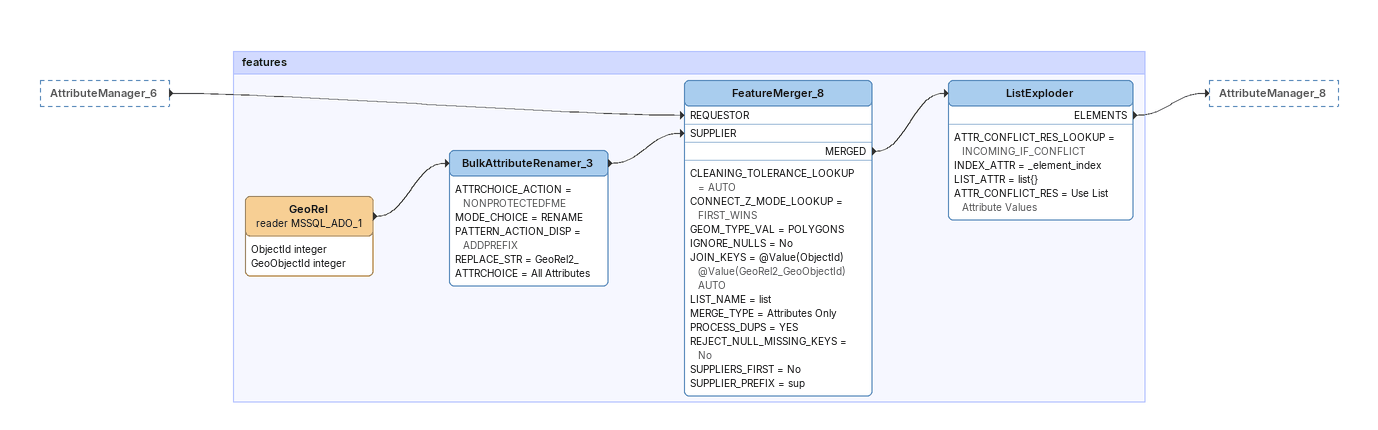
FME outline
AttributeManager_6 [outside]
    -> FeatureMerger_8 [REQUESTOR]

Bookmark: features
GeoRel (reader MSSQL_ADO_1)
    attributes: ObjectId integer, GeoObjectId integer
    -> BulkAttributeRenamer_3
BulkAttributeRenamer_3
    ATTRCHOICE_ACTION = NONPROTECTEDFME
    MODE_CHOICE = RENAME
    PATTERN_ACTION_DISP = ADDPREFIX
    REPLACE_STR = GeoRel2_
    ATTRCHOICE = All Attributes
    -> FeatureMerger_8 [SUPPLIER]
FeatureMerger_8
    CLEANING_TOLERANCE_LOOKUP = AUTO
    CONNECT_Z_MODE_LOOKUP = FIRST_WINS
    GEOM_TYPE_VAL = POLYGONS
    IGNORE_NULLS = No
    JOIN_KEYS = @Value(ObjectId) @Value(GeoRel2_GeoObjectId) AUTO
    LIST_NAME = list
    MERGE_TYPE = Attributes Only
    PROCESS_DUPS = YES
    REJECT_NULL_MISSING_KEYS = No
    SUPPLIERS_FIRST = No
    SUPPLIER_PREFIX = sup
    MERGED -> ListExploder
ListExploder
    ATTR_CONFLICT_RES_LOOKUP = INCOMING_IF_CONFLICT
    INDEX_ATTR = _element_index
    LIST_ATTR = list{}
    ATTR_CONFLICT_RES = Use List Attribute Values
    ELEMENTS -> AttributeManager_8
